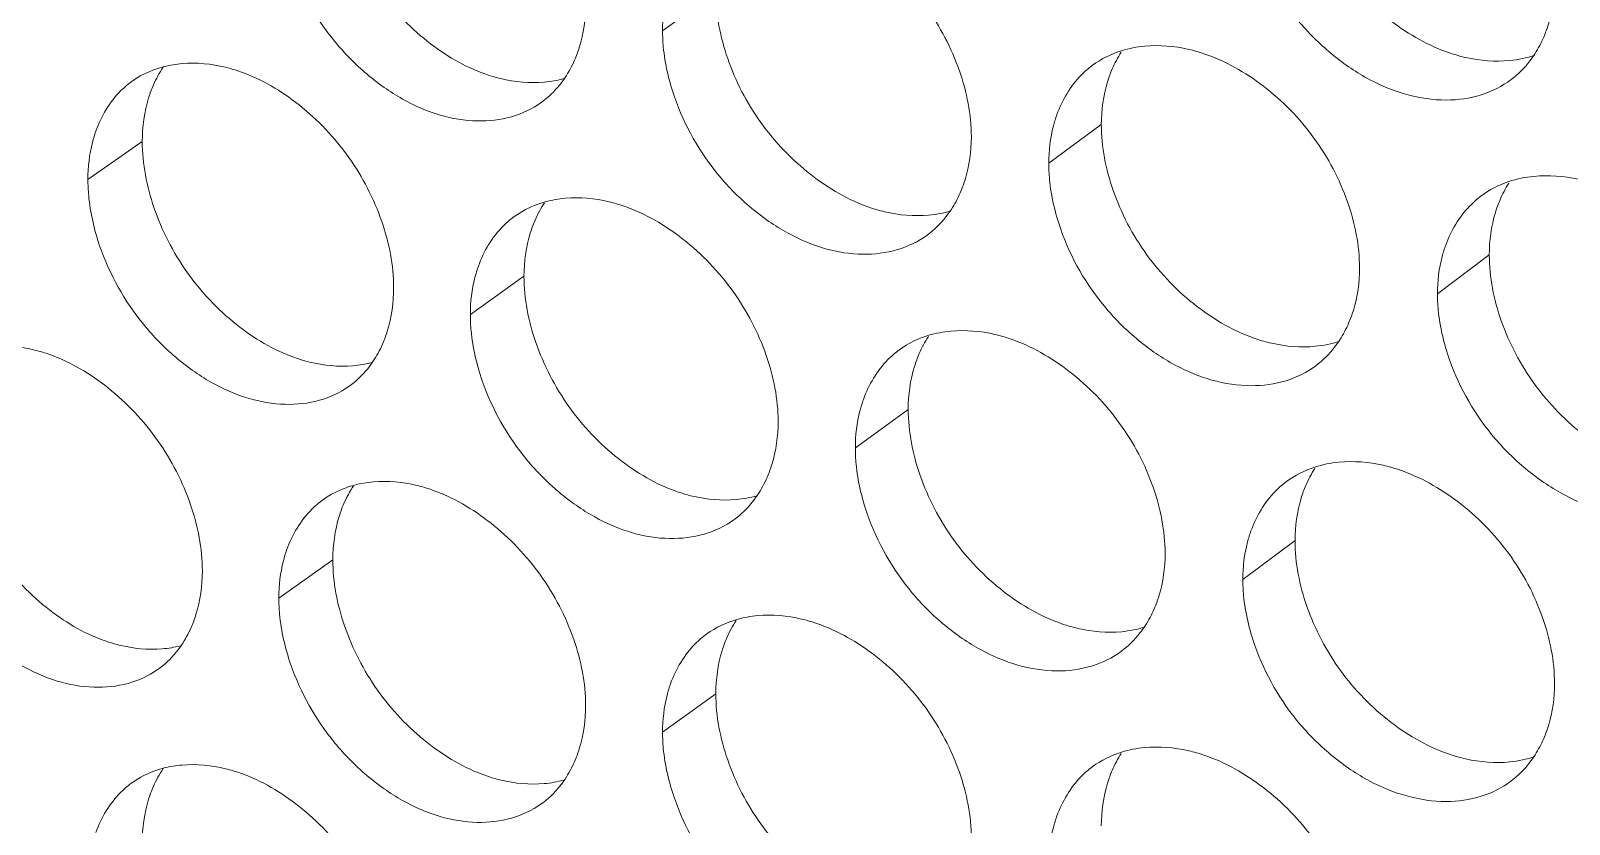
# Model space of a CAD drawing. Header units: millimetres. Extents: x 1177 to 4147, y 93 to 2194.
# Drawn here: x 2652.35 to 2669.62, y 713.51 to 722.42 of the extents above; entities that cross this region are included whole.
import ezdxf

# ---------------------------------------------------------------- set-up
doc = ezdxf.new("R2010")
doc.units = ezdxf.units.MM
doc.header["$LTSCALE"] = 0.1
doc.layers.get('0').update_dxf_attribs({"lineweight": 13})
doc.layers.add('标注', color=251, linetype='Continuous', lineweight=9)

# ---------------------------------------------------------------- blocks, each defined once
blk = doc.blocks.new('02')
for points, knots in [([(4627.348, 522.744), (4597.363, 531.299), (4553.55, 545.69), (4497.641, 568.487), (4458.71, 586.649), (4422.281, 606.068), (4388.51, 626.659), (4357.551, 648.334), (4338.416, 663.815), (4329.392, 671.722)], [0, 0, 0, 0, 0.278685, 0.411475, 0.539478, 0.662459, 0.780251, 0.892768, 1, 1, 1, 1]), ([(4626.906, 521.428), (4597.052, 529.945), (4553.424, 544.261), (4497.732, 566.923), (4458.929, 584.973), (4422.597, 604.269), (4388.892, 624.729), (4357.964, 646.263), (4338.829, 661.641), (4329.798, 669.496)], [0, 0, 0, 0, 0.278468, 0.411196, 0.539177, 0.662176, 0.780023, 0.892638, 1, 1, 1, 1]), ([(4628.518, 518.372), (4598.337, 526.935), (4554.235, 541.353), (4497.955, 564.22), (4458.766, 582.448), (4422.099, 601.945), (4388.114, 622.628), (4356.965, 644.402), (4337.717, 659.96), (4328.641, 667.907)], [0, 0, 0, 0, 0.278732, 0.411552, 0.539576, 0.662563, 0.780343, 0.892822, 1, 1, 1, 1]), ([(4328.202, 667.332), (4337.3, 659.316), (4356.601, 643.626), (4387.852, 621.677), (4421.956, 600.844), (4458.755, 581.215), (4498.091, 562.874), (4554.59, 539.876), (4598.873, 525.389), (4629.18, 516.79)], [0, 0, 0, 0, 0.107262, 0.219794, 0.337581, 0.460553, 0.588547, 0.721328, 1, 1, 1, 1])]:
    blk.add_open_spline(points, degree=3, knots=knots)
at = {"layer": '标注'}
for p, q in [((4569.187, 623.912), (4568.333, 623.295)), ((4575.368, 621.792), (4574.525, 621.171)), ((4559.99, 621.521), (4559.119, 620.91)), ((4559.99, 621.521), (4559.119, 620.91)), ((4581.589, 619.701), (4580.758, 619.077)), ((4566.111, 619.358), (4565.251, 618.743)), ((4566.111, 619.358), (4565.251, 618.743)), ((4572.272, 617.223), (4571.424, 616.605)), ((4572.272, 617.223), (4571.424, 616.605)), ((4578.474, 615.118), (4577.637, 614.496)), ((4578.474, 615.118), (4577.637, 614.496)), ((4563.046, 614.811), (4562.18, 614.198)), ((4569.187, 612.662), (4568.333, 612.045))]:
    blk.add_line(p, q, dxfattribs=at)
for points, knots in [([(4578.474, 626.368), (4578.474, 626.009), (4578.624, 625.265), (4579.159, 624.252), (4579.958, 623.429), (4580.622, 623.05), (4580.965, 622.936)], [0, 0, 0, 0, 0.240273, 0.498452, 0.757602, 1, 1, 1, 1]), ([(4563.046, 626.061), (4563.046, 625.701), (4563.194, 624.956), (4563.719, 623.938), (4564.504, 623.106), (4565.158, 622.718), (4565.497, 622.599)], [0, 0, 0, 0, 0.241011, 0.499941, 0.759002, 1, 1, 1, 1]), ([(4573.284, 621.594), (4573.284, 621.953), (4573.133, 622.698), (4572.601, 623.712), (4571.806, 624.539), (4571.146, 624.923), (4570.805, 625.04)], [0, 0, 0, 0, 0.24041, 0.498878, 0.758134, 1, 1, 1, 1]), ([(4577.829, 624.687), (4577.99, 624.227), (4578.368, 623.574), (4579.064, 622.895), (4579.812, 622.384), (4580.663, 622.126), (4581.458, 622.237), (4581.797, 622.405), (4581.94, 622.513)], [0, 0, 0, 0, 0.276999, 0.416207, 0.550378, 0.790192, 0.897861, 1, 1, 1, 1]), ([(4562.369, 624.388), (4562.526, 623.93), (4562.893, 623.279), (4563.57, 622.593), (4564.139, 622.189), (4564.74, 621.924), (4565.343, 621.823), (4565.908, 621.886), (4566.244, 622.042), (4566.386, 622.145)], [0, 0, 0, 0, 0.278313, 0.417788, 0.551922, 0.677197, 0.792453, 0.899064, 1, 1, 1, 1]), ([(4568.462, 624.074), (4568.441, 624.014), (4568.363, 623.762), (4568.333, 623.496), (4568.333, 623.295)], [0, 0, 0, 0, 0.240311, 1, 1, 1, 1]), ([(4569.187, 623.912), (4569.187, 623.553), (4569.336, 622.807), (4569.865, 621.792), (4570.656, 620.964), (4571.314, 620.579), (4571.654, 620.462)], [0, 0, 0, 0, 0.240713, 0.499341, 0.758439, 1, 1, 1, 1]), ([(4582.462, 623.195), (4582.491, 623.262), (4582.594, 623.545), (4582.635, 623.85), (4582.635, 624.079)], [0, 0, 0, 0, 0.23972, 1, 1, 1, 1]), ([(4566.92, 622.822), (4566.949, 622.889), (4567.057, 623.178), (4567.099, 623.489), (4567.099, 623.724)], [0, 0, 0, 0, 0.238828, 1, 1, 1, 1]), ([(4568.333, 623.295), (4568.333, 623.209), (4568.35, 622.849), (4568.433, 622.494), (4568.523, 622.236)], [0, 0, 0, 0, 0.240008, 1, 1, 1, 1]), ([(4577.014, 622.928), (4576.934, 622.955), (4576.625, 623.043), (4576.297, 623.071), (4576.062, 623.049)], [0, 0, 0, 0, 0.262879, 1, 1, 1, 1]), ([(4579.508, 619.493), (4579.508, 619.852), (4579.357, 620.597), (4578.821, 621.609), (4578.02, 622.433), (4577.357, 622.813), (4577.014, 622.928)], [0, 0, 0, 0, 0.240116, 0.498284, 0.757575, 1, 1, 1, 1]), ([(4580.965, 622.936), (4581.045, 622.909), (4581.355, 622.822), (4581.682, 622.796), (4581.918, 622.819)], [0, 0, 0, 0, 0.262546, 1, 1, 1, 1]), ([(4581.94, 622.513), (4582.053, 622.598), (4582.189, 622.735), (4582.297, 622.89), (4582.323, 622.931)], [0, 0, 0, 0, 0.745908, 1, 1, 1, 1]), ([(4560.343, 622.722), (4560.297, 622.71), (4560.119, 622.657), (4559.95, 622.573), (4559.837, 622.494)], [0, 0, 0, 0, 0.254587, 1, 1, 1, 1]), ([(4560.343, 622.722), (4560.297, 622.71), (4560.119, 622.657), (4559.95, 622.573), (4559.837, 622.494)], [0, 0, 0, 0, 0.254587, 1, 1, 1, 1]), ([(4561.567, 622.638), (4561.488, 622.666), (4561.185, 622.757), (4560.862, 622.789), (4560.63, 622.769)], [0, 0, 0, 0, 0.263544, 1, 1, 1, 1]), ([(4561.567, 622.638), (4561.488, 622.666), (4561.185, 622.757), (4560.862, 622.789), (4560.63, 622.769)], [0, 0, 0, 0, 0.263544, 1, 1, 1, 1]), ([(4564.021, 619.174), (4564.021, 619.533), (4563.872, 620.279), (4563.346, 621.296), (4562.56, 622.129), (4561.905, 622.518), (4561.567, 622.638)], [0, 0, 0, 0, 0.240859, 0.499781, 0.758983, 1, 1, 1, 1]), ([(4564.021, 619.174), (4564.021, 619.533), (4563.872, 620.279), (4563.346, 621.296), (4562.56, 622.129), (4561.905, 622.518), (4561.567, 622.638)], [0, 0, 0, 0, 0.240859, 0.499781, 0.758983, 1, 1, 1, 1]), ([(4575.228, 622.743), (4575.163, 622.696), (4574.915, 622.479), (4574.741, 622.185), (4574.657, 621.952)], [0, 0, 0, 0, 0.244191, 1, 1, 1, 1]), ([(4575.542, 622.683), (4575.514, 622.616), (4575.409, 622.33), (4575.368, 622.023), (4575.368, 621.792)], [0, 0, 0, 0, 0.239294, 1, 1, 1, 1]), ([(4559.837, 622.494), (4559.77, 622.446), (4559.511, 622.229), (4559.332, 621.926), (4559.246, 621.686)], [0, 0, 0, 0, 0.243319, 1, 1, 1, 1]), ([(4559.837, 622.494), (4559.77, 622.446), (4559.511, 622.229), (4559.332, 621.926), (4559.246, 621.686)], [0, 0, 0, 0, 0.243319, 1, 1, 1, 1]), ([(4560.17, 622.428), (4560.14, 622.361), (4560.032, 622.07), (4559.99, 621.757), (4559.99, 621.521)], [0, 0, 0, 0, 0.238392, 1, 1, 1, 1]), ([(4560.17, 622.428), (4560.14, 622.361), (4560.032, 622.07), (4559.99, 621.757), (4559.99, 621.521)], [0, 0, 0, 0, 0.238392, 1, 1, 1, 1]), ([(4565.497, 622.599), (4565.576, 622.572), (4565.88, 622.481), (4566.203, 622.451), (4566.435, 622.471)], [0, 0, 0, 0, 0.263197, 1, 1, 1, 1]), ([(4566.386, 622.145), (4566.498, 622.225), (4566.634, 622.355), (4566.742, 622.505), (4566.769, 622.544)], [0, 0, 0, 0, 0.745717, 1, 1, 1, 1]), ([(4568.523, 622.236), (4568.682, 621.777), (4569.053, 621.125), (4569.737, 620.442), (4570.312, 620.041), (4570.92, 619.78), (4571.528, 619.685), (4572.098, 619.754), (4572.435, 619.915), (4572.578, 620.02)], [0, 0, 0, 0, 0.277575, 0.416837, 0.550884, 0.676215, 0.791695, 0.898653, 1, 1, 1, 1]), ([(4574.657, 621.952), (4574.635, 621.892), (4574.557, 621.639), (4574.525, 621.372), (4574.525, 621.171)], [0, 0, 0, 0, 0.240519, 1, 1, 1, 1]), ([(4559.246, 621.686), (4559.225, 621.626), (4559.149, 621.375), (4559.119, 621.11), (4559.119, 620.91)], [0, 0, 0, 0, 0.240003, 1, 1, 1, 1]), ([(4559.246, 621.686), (4559.225, 621.626), (4559.149, 621.375), (4559.119, 621.11), (4559.119, 620.91)], [0, 0, 0, 0, 0.240003, 1, 1, 1, 1]), ([(4575.368, 621.792), (4575.368, 621.433), (4575.518, 620.688), (4576.051, 619.675), (4576.847, 618.85), (4577.509, 618.469), (4577.852, 618.354)], [0, 0, 0, 0, 0.240418, 0.498747, 0.75788, 1, 1, 1, 1]), ([(4559.99, 621.521), (4559.99, 621.161), (4560.138, 620.415), (4560.661, 619.397), (4561.443, 618.563), (4562.096, 618.174), (4562.434, 618.054)], [0, 0, 0, 0, 0.241162, 0.500244, 0.759286, 1, 1, 1, 1]), ([(4559.99, 621.521), (4559.99, 621.161), (4560.138, 620.415), (4560.661, 619.397), (4561.443, 618.563), (4562.096, 618.174), (4562.434, 618.054)], [0, 0, 0, 0, 0.241162, 0.500244, 0.759286, 1, 1, 1, 1]), ([(4573.107, 620.699), (4573.136, 620.766), (4573.242, 621.053), (4573.284, 621.362), (4573.284, 621.594)], [0, 0, 0, 0, 0.239188, 1, 1, 1, 1]), ([(4574.525, 621.171), (4574.525, 621.085), (4574.543, 620.726), (4574.627, 620.371), (4574.717, 620.113)], [0, 0, 0, 0, 0.240096, 1, 1, 1, 1]), ([(4559.119, 620.91), (4559.119, 620.824), (4559.136, 620.464), (4559.219, 620.108), (4559.307, 619.849)], [0, 0, 0, 0, 0.239878, 1, 1, 1, 1]), ([(4559.119, 620.91), (4559.119, 620.824), (4559.136, 620.464), (4559.219, 620.108), (4559.307, 619.849)], [0, 0, 0, 0, 0.239878, 1, 1, 1, 1]), ([(4583.262, 620.845), (4583.181, 620.872), (4582.87, 620.959), (4582.541, 620.985), (4582.304, 620.961)], [0, 0, 0, 0, 0.262621, 1, 1, 1, 1]), ([(4566.453, 620.552), (4566.409, 620.54), (4566.236, 620.485), (4566.073, 620.401), (4565.963, 620.322)], [0, 0, 0, 0, 0.254263, 1, 1, 1, 1]), ([(4566.453, 620.552), (4566.409, 620.54), (4566.236, 620.485), (4566.073, 620.401), (4565.963, 620.322)], [0, 0, 0, 0, 0.254263, 1, 1, 1, 1]), ([(4567.715, 620.482), (4567.636, 620.51), (4567.331, 620.6), (4567.006, 620.63), (4566.773, 620.609)], [0, 0, 0, 0, 0.263274, 1, 1, 1, 1]), ([(4567.715, 620.482), (4567.636, 620.51), (4567.331, 620.6), (4567.006, 620.63), (4566.773, 620.609)], [0, 0, 0, 0, 0.263274, 1, 1, 1, 1]), ([(4570.186, 617.03), (4570.186, 617.389), (4570.036, 618.135), (4569.506, 619.15), (4568.714, 619.978), (4568.056, 620.364), (4567.715, 620.482)], [0, 0, 0, 0, 0.240558, 0.499178, 0.758416, 1, 1, 1, 1]), ([(4570.186, 617.03), (4570.186, 617.389), (4570.036, 618.135), (4569.506, 619.15), (4568.714, 619.978), (4568.056, 620.364), (4567.715, 620.482)], [0, 0, 0, 0, 0.240558, 0.499178, 0.758416, 1, 1, 1, 1]), ([(4571.654, 620.462), (4571.734, 620.435), (4572.04, 620.346), (4572.365, 620.317), (4572.599, 620.339)], [0, 0, 0, 0, 0.262933, 1, 1, 1, 1]), ([(4572.578, 620.02), (4572.69, 620.102), (4572.826, 620.235), (4572.934, 620.387), (4572.96, 620.426)], [0, 0, 0, 0, 0.745795, 1, 1, 1, 1]), ([(4581.453, 620.643), (4581.39, 620.595), (4581.146, 620.38), (4580.974, 620.089), (4580.89, 619.859)], [0, 0, 0, 0, 0.244516, 1, 1, 1, 1]), ([(4581.761, 620.584), (4581.733, 620.518), (4581.63, 620.235), (4581.589, 619.93), (4581.589, 619.701)], [0, 0, 0, 0, 0.239648, 1, 1, 1, 1]), ([(4565.963, 620.322), (4565.897, 620.275), (4565.643, 620.058), (4565.465, 619.758), (4565.38, 619.52)], [0, 0, 0, 0, 0.243679, 1, 1, 1, 1]), ([(4565.963, 620.322), (4565.897, 620.275), (4565.643, 620.058), (4565.465, 619.758), (4565.38, 619.52)], [0, 0, 0, 0, 0.243679, 1, 1, 1, 1]), ([(4566.289, 620.259), (4566.26, 620.191), (4566.153, 619.903), (4566.111, 619.592), (4566.111, 619.358)], [0, 0, 0, 0, 0.238756, 1, 1, 1, 1]), ([(4566.289, 620.259), (4566.26, 620.191), (4566.153, 619.903), (4566.111, 619.592), (4566.111, 619.358)], [0, 0, 0, 0, 0.238756, 1, 1, 1, 1]), ([(4574.717, 620.113), (4574.878, 619.653), (4575.253, 619.001), (4575.946, 618.32), (4576.689, 617.807), (4577.536, 617.546), (4578.328, 617.652), (4578.666, 617.817), (4578.809, 617.924)], [0, 0, 0, 0, 0.277359, 0.41667, 0.550882, 0.790562, 0.898061, 1, 1, 1, 1]), ([(4559.307, 619.849), (4559.464, 619.392), (4559.828, 618.741), (4560.501, 618.054), (4561.067, 617.649), (4561.665, 617.382), (4562.265, 617.278), (4562.829, 617.338), (4563.163, 617.492), (4563.306, 617.593)], [0, 0, 0, 0, 0.278686, 0.418268, 0.552446, 0.677694, 0.792838, 0.899272, 1, 1, 1, 1]), ([(4559.307, 619.849), (4559.464, 619.392), (4559.828, 618.741), (4560.501, 618.054), (4561.067, 617.649), (4561.665, 617.382), (4562.265, 617.278), (4562.829, 617.338), (4563.163, 617.492), (4563.306, 617.593)], [0, 0, 0, 0, 0.278686, 0.418268, 0.552446, 0.677694, 0.792838, 0.899272, 1, 1, 1, 1]), ([(4580.89, 619.859), (4580.868, 619.799), (4580.789, 619.546), (4580.758, 619.278), (4580.758, 619.077)], [0, 0, 0, 0, 0.240728, 1, 1, 1, 1]), ([(4581.589, 619.701), (4581.589, 619.343), (4581.74, 618.598), (4582.276, 617.587), (4583.078, 616.765), (4583.744, 616.389), (4584.088, 616.275)], [0, 0, 0, 0, 0.240129, 0.498159, 0.757326, 1, 1, 1, 1]), ([(4565.38, 619.52), (4565.359, 619.461), (4565.282, 619.209), (4565.251, 618.943), (4565.251, 618.743)], [0, 0, 0, 0, 0.240208, 1, 1, 1, 1]), ([(4565.38, 619.52), (4565.359, 619.461), (4565.282, 619.209), (4565.251, 618.943), (4565.251, 618.743)], [0, 0, 0, 0, 0.240208, 1, 1, 1, 1]), ([(4579.334, 618.606), (4579.363, 618.672), (4579.467, 618.957), (4579.508, 619.263), (4579.508, 619.493)], [0, 0, 0, 0, 0.239544, 1, 1, 1, 1]), ([(4563.842, 618.269), (4563.871, 618.337), (4563.979, 618.626), (4564.021, 618.939), (4564.021, 619.174)], [0, 0, 0, 0, 0.238646, 1, 1, 1, 1]), ([(4563.842, 618.269), (4563.871, 618.337), (4563.979, 618.626), (4564.021, 618.939), (4564.021, 619.174)], [0, 0, 0, 0, 0.238646, 1, 1, 1, 1]), ([(4566.111, 619.358), (4566.111, 618.999), (4566.26, 618.253), (4566.787, 617.237), (4567.575, 616.406), (4568.231, 616.02), (4568.571, 615.902)], [0, 0, 0, 0, 0.240862, 0.49964, 0.75872, 1, 1, 1, 1]), ([(4566.111, 619.358), (4566.111, 618.999), (4566.26, 618.253), (4566.787, 617.237), (4567.575, 616.406), (4568.231, 616.02), (4568.571, 615.902)], [0, 0, 0, 0, 0.240862, 0.49964, 0.75872, 1, 1, 1, 1]), ([(4580.758, 619.077), (4580.758, 618.991), (4580.776, 618.631), (4580.86, 618.277), (4580.951, 618.019)], [0, 0, 0, 0, 0.240186, 1, 1, 1, 1]), ([(4565.251, 618.743), (4565.251, 618.657), (4565.269, 618.297), (4565.352, 617.942), (4565.441, 617.683)], [0, 0, 0, 0, 0.239965, 1, 1, 1, 1]), ([(4565.251, 618.743), (4565.251, 618.657), (4565.269, 618.297), (4565.352, 617.942), (4565.441, 617.683)], [0, 0, 0, 0, 0.239965, 1, 1, 1, 1]), ([(4573.904, 618.356), (4573.825, 618.383), (4573.517, 618.471), (4573.19, 618.5), (4572.955, 618.478)], [0, 0, 0, 0, 0.263009, 1, 1, 1, 1]), ([(4573.904, 618.356), (4573.825, 618.383), (4573.517, 618.471), (4573.19, 618.5), (4572.955, 618.478)], [0, 0, 0, 0, 0.263009, 1, 1, 1, 1]), ([(4558.508, 618.102), (4558.429, 618.13), (4558.127, 618.222), (4557.806, 618.254), (4557.574, 618.235)], [0, 0, 0, 0, 0.263682, 1, 1, 1, 1]), ([(4576.391, 614.915), (4576.391, 615.274), (4576.24, 616.019), (4575.706, 617.032), (4574.908, 617.857), (4574.247, 618.239), (4573.904, 618.356)], [0, 0, 0, 0, 0.240262, 0.49858, 0.757854, 1, 1, 1, 1]), ([(4576.391, 614.915), (4576.391, 615.274), (4576.24, 616.019), (4575.706, 617.032), (4574.908, 617.857), (4574.247, 618.239), (4573.904, 618.356)], [0, 0, 0, 0, 0.240262, 0.49858, 0.757854, 1, 1, 1, 1]), ([(4577.852, 618.354), (4577.931, 618.327), (4578.24, 618.239), (4578.567, 618.212), (4578.802, 618.235)], [0, 0, 0, 0, 0.262674, 1, 1, 1, 1]), ([(4578.809, 617.924), (4578.922, 618.009), (4579.058, 618.144), (4579.166, 618.298), (4579.192, 618.339)], [0, 0, 0, 0, 0.74587, 1, 1, 1, 1]), ([(4560.954, 614.632), (4560.954, 614.991), (4560.805, 615.738), (4560.281, 616.755), (4559.498, 617.59), (4558.846, 617.981), (4558.508, 618.102)], [0, 0, 0, 0, 0.241011, 0.500085, 0.759268, 1, 1, 1, 1]), ([(4562.434, 618.054), (4562.512, 618.026), (4562.815, 617.935), (4563.137, 617.904), (4563.369, 617.924)], [0, 0, 0, 0, 0.263331, 1, 1, 1, 1]), ([(4562.434, 618.054), (4562.512, 618.026), (4562.815, 617.935), (4563.137, 617.904), (4563.369, 617.924)], [0, 0, 0, 0, 0.263331, 1, 1, 1, 1]), ([(4563.306, 617.593), (4563.418, 617.672), (4563.553, 617.802), (4563.662, 617.95), (4563.688, 617.989)], [0, 0, 0, 0, 0.745677, 1, 1, 1, 1]), ([(4563.306, 617.593), (4563.418, 617.672), (4563.553, 617.802), (4563.662, 617.95), (4563.688, 617.989)], [0, 0, 0, 0, 0.745677, 1, 1, 1, 1]), ([(4572.13, 618.179), (4572.065, 618.131), (4571.814, 617.915), (4571.639, 617.619), (4571.554, 617.384)], [0, 0, 0, 0, 0.244024, 1, 1, 1, 1]), ([(4572.13, 618.179), (4572.065, 618.131), (4571.814, 617.915), (4571.639, 617.619), (4571.554, 617.384)], [0, 0, 0, 0, 0.244024, 1, 1, 1, 1]), ([(4572.448, 618.117), (4572.419, 618.05), (4572.314, 617.764), (4572.272, 617.455), (4572.272, 617.223)], [0, 0, 0, 0, 0.239116, 1, 1, 1, 1]), ([(4572.448, 618.117), (4572.419, 618.05), (4572.314, 617.764), (4572.272, 617.455), (4572.272, 617.223)], [0, 0, 0, 0, 0.239116, 1, 1, 1, 1]), ([(4580.951, 618.019), (4581.113, 617.559), (4581.493, 616.905), (4582.193, 616.227), (4582.945, 615.718), (4583.801, 615.464), (4584.598, 615.579), (4584.937, 615.749), (4585.081, 615.859)], [0, 0, 0, 0, 0.27664, 0.415747, 0.549878, 0.789826, 0.897663, 1, 1, 1, 1]), ([(4565.441, 617.683), (4565.599, 617.225), (4565.968, 616.573), (4566.648, 615.889), (4567.221, 615.486), (4567.825, 615.223), (4568.43, 615.126), (4568.998, 615.192), (4569.334, 615.35), (4569.477, 615.453)], [0, 0, 0, 0, 0.277943, 0.417311, 0.551401, 0.676704, 0.792073, 0.898857, 1, 1, 1, 1]), ([(4565.441, 617.683), (4565.599, 617.225), (4565.968, 616.573), (4566.648, 615.889), (4567.221, 615.486), (4567.825, 615.223), (4568.43, 615.126), (4568.998, 615.192), (4569.334, 615.35), (4569.477, 615.453)], [0, 0, 0, 0, 0.277943, 0.417311, 0.551401, 0.676704, 0.792073, 0.898857, 1, 1, 1, 1]), ([(4571.554, 617.384), (4571.533, 617.324), (4571.455, 617.072), (4571.424, 616.805), (4571.424, 616.605)], [0, 0, 0, 0, 0.240415, 1, 1, 1, 1]), ([(4571.554, 617.384), (4571.533, 617.324), (4571.455, 617.072), (4571.424, 616.805), (4571.424, 616.605)], [0, 0, 0, 0, 0.240415, 1, 1, 1, 1]), ([(4572.272, 617.223), (4572.272, 616.864), (4572.422, 616.119), (4572.953, 615.105), (4573.746, 614.278), (4574.407, 613.896), (4574.748, 613.78)], [0, 0, 0, 0, 0.240565, 0.499043, 0.758159, 1, 1, 1, 1]), ([(4572.272, 617.223), (4572.272, 616.864), (4572.422, 616.119), (4572.953, 615.105), (4573.746, 614.278), (4574.407, 613.896), (4574.748, 613.78)], [0, 0, 0, 0, 0.240565, 0.499043, 0.758159, 1, 1, 1, 1]), ([(4556.945, 616.988), (4556.945, 616.629), (4557.093, 615.882), (4557.613, 614.863), (4558.393, 614.028), (4559.043, 613.636), (4559.38, 613.515)], [0, 0, 0, 0, 0.241314, 0.500547, 0.759571, 1, 1, 1, 1]), ([(4570.009, 616.132), (4570.038, 616.199), (4570.144, 616.487), (4570.186, 616.797), (4570.186, 617.03)], [0, 0, 0, 0, 0.239008, 1, 1, 1, 1]), ([(4570.009, 616.132), (4570.038, 616.199), (4570.144, 616.487), (4570.186, 616.797), (4570.186, 617.03)], [0, 0, 0, 0, 0.239008, 1, 1, 1, 1]), ([(4571.424, 616.605), (4571.424, 616.518), (4571.442, 616.159), (4571.525, 615.804), (4571.615, 615.546)], [0, 0, 0, 0, 0.240052, 1, 1, 1, 1]), ([(4571.424, 616.605), (4571.424, 616.518), (4571.442, 616.159), (4571.525, 615.804), (4571.615, 615.546)], [0, 0, 0, 0, 0.240052, 1, 1, 1, 1]), ([(4580.133, 616.258), (4580.053, 616.285), (4579.743, 616.372), (4579.414, 616.399), (4579.178, 616.376)], [0, 0, 0, 0, 0.262749, 1, 1, 1, 1]), ([(4580.133, 616.258), (4580.053, 616.285), (4579.743, 616.372), (4579.414, 616.399), (4579.178, 616.376)], [0, 0, 0, 0, 0.262749, 1, 1, 1, 1]), ([(4582.635, 612.829), (4582.635, 613.188), (4582.483, 613.933), (4581.945, 614.944), (4581.142, 615.765), (4580.477, 616.143), (4580.133, 616.258)], [0, 0, 0, 0, 0.239971, 0.497989, 0.757297, 1, 1, 1, 1]), ([(4582.635, 612.829), (4582.635, 613.188), (4582.483, 613.933), (4581.945, 614.944), (4581.142, 615.765), (4580.477, 616.143), (4580.133, 616.258)], [0, 0, 0, 0, 0.239971, 0.497989, 0.757297, 1, 1, 1, 1]), ([(4563.393, 616.009), (4563.348, 615.997), (4563.173, 615.943), (4563.007, 615.858), (4562.895, 615.779)], [0, 0, 0, 0, 0.254423, 1, 1, 1, 1]), ([(4564.636, 615.932), (4564.557, 615.959), (4564.253, 616.05), (4563.929, 616.081), (4563.696, 616.061)], [0, 0, 0, 0, 0.263409, 1, 1, 1, 1]), ([(4578.336, 616.065), (4578.272, 616.017), (4578.026, 615.801), (4577.853, 615.508), (4577.768, 615.277)], [0, 0, 0, 0, 0.244355, 1, 1, 1, 1]), ([(4578.336, 616.065), (4578.272, 616.017), (4578.026, 615.801), (4577.853, 615.508), (4577.768, 615.277)], [0, 0, 0, 0, 0.244355, 1, 1, 1, 1]), ([(4578.647, 616.005), (4578.618, 615.938), (4578.515, 615.654), (4578.474, 615.348), (4578.474, 615.118)], [0, 0, 0, 0, 0.239472, 1, 1, 1, 1]), ([(4578.647, 616.005), (4578.618, 615.938), (4578.515, 615.654), (4578.474, 615.348), (4578.474, 615.118)], [0, 0, 0, 0, 0.239472, 1, 1, 1, 1]), ([(4562.895, 615.779), (4562.829, 615.732), (4562.572, 615.515), (4562.393, 615.213), (4562.308, 614.974)], [0, 0, 0, 0, 0.243501, 1, 1, 1, 1]), ([(4567.099, 612.474), (4567.099, 612.832), (4566.949, 613.578), (4566.421, 614.594), (4565.632, 615.425), (4564.976, 615.812), (4564.636, 615.932)], [0, 0, 0, 0, 0.240708, 0.499479, 0.758699, 1, 1, 1, 1]), ([(4568.571, 615.902), (4568.65, 615.875), (4568.955, 615.785), (4569.279, 615.755), (4569.512, 615.776)], [0, 0, 0, 0, 0.263064, 1, 1, 1, 1]), ([(4568.571, 615.902), (4568.65, 615.875), (4568.955, 615.785), (4569.279, 615.755), (4569.512, 615.776)], [0, 0, 0, 0, 0.263064, 1, 1, 1, 1]), ([(4569.477, 615.453), (4569.589, 615.535), (4569.725, 615.666), (4569.833, 615.817), (4569.859, 615.856)], [0, 0, 0, 0, 0.745756, 1, 1, 1, 1]), ([(4569.477, 615.453), (4569.589, 615.535), (4569.725, 615.666), (4569.833, 615.817), (4569.859, 615.856)], [0, 0, 0, 0, 0.745756, 1, 1, 1, 1]), ([(4563.224, 615.715), (4563.195, 615.647), (4563.088, 615.358), (4563.046, 615.045), (4563.046, 614.811)], [0, 0, 0, 0, 0.238574, 1, 1, 1, 1]), ([(4571.615, 615.546), (4571.775, 615.086), (4572.148, 614.434), (4572.837, 613.752), (4573.576, 613.238), (4574.419, 612.973), (4575.208, 613.074), (4575.545, 613.238), (4575.689, 613.343)], [0, 0, 0, 0, 0.277722, 0.417137, 0.551389, 0.790935, 0.898263, 1, 1, 1, 1]), ([(4571.615, 615.546), (4571.775, 615.086), (4572.148, 614.434), (4572.837, 613.752), (4573.576, 613.238), (4574.419, 612.973), (4575.208, 613.074), (4575.545, 613.238), (4575.689, 613.343)], [0, 0, 0, 0, 0.277722, 0.417137, 0.551389, 0.790935, 0.898263, 1, 1, 1, 1]), ([(4556.256, 615.318), (4556.412, 614.861), (4556.774, 614.211), (4557.443, 613.523), (4558.006, 613.116), (4558.601, 612.847), (4559.198, 612.741), (4559.76, 612.797), (4560.093, 612.949), (4560.235, 613.049)], [0, 0, 0, 0, 0.27906, 0.418751, 0.552974, 0.678194, 0.793225, 0.899482, 1, 1, 1, 1]), ([(4577.768, 615.277), (4577.747, 615.217), (4577.668, 614.964), (4577.637, 614.697), (4577.637, 614.496)], [0, 0, 0, 0, 0.240623, 1, 1, 1, 1]), ([(4577.768, 615.277), (4577.747, 615.217), (4577.668, 614.964), (4577.637, 614.697), (4577.637, 614.496)], [0, 0, 0, 0, 0.240623, 1, 1, 1, 1]), ([(4578.474, 615.118), (4578.474, 614.759), (4578.624, 614.015), (4579.159, 613.002), (4579.958, 612.179), (4580.622, 611.8), (4580.965, 611.686)], [0, 0, 0, 0, 0.240273, 0.498452, 0.757602, 1, 1, 1, 1]), ([(4578.474, 615.118), (4578.474, 614.759), (4578.624, 614.015), (4579.159, 613.002), (4579.958, 612.179), (4580.622, 611.8), (4580.965, 611.686)], [0, 0, 0, 0, 0.240273, 0.498452, 0.757602, 1, 1, 1, 1]), ([(4562.308, 614.974), (4562.287, 614.915), (4562.21, 614.663), (4562.18, 614.398), (4562.18, 614.198)], [0, 0, 0, 0, 0.240105, 1, 1, 1, 1]), ([(4563.046, 614.811), (4563.046, 614.451), (4563.194, 613.706), (4563.719, 612.688), (4564.504, 611.856), (4565.158, 611.468), (4565.497, 611.349)], [0, 0, 0, 0, 0.241011, 0.499941, 0.759002, 1, 1, 1, 1]), ([(4576.216, 614.024), (4576.245, 614.091), (4576.35, 614.376), (4576.391, 614.684), (4576.391, 614.915)], [0, 0, 0, 0, 0.239367, 1, 1, 1, 1]), ([(4576.216, 614.024), (4576.245, 614.091), (4576.35, 614.376), (4576.391, 614.684), (4576.391, 614.915)], [0, 0, 0, 0, 0.239367, 1, 1, 1, 1]), ([(4560.773, 613.724), (4560.803, 613.791), (4560.912, 614.082), (4560.954, 614.396), (4560.954, 614.632)], [0, 0, 0, 0, 0.238464, 1, 1, 1, 1]), ([(4577.637, 614.496), (4577.637, 614.409), (4577.655, 614.05), (4577.739, 613.695), (4577.829, 613.437)], [0, 0, 0, 0, 0.240141, 1, 1, 1, 1]), ([(4577.637, 614.496), (4577.637, 614.409), (4577.655, 614.05), (4577.739, 613.695), (4577.829, 613.437)], [0, 0, 0, 0, 0.240141, 1, 1, 1, 1]), ([(4562.18, 614.198), (4562.18, 614.112), (4562.198, 613.752), (4562.28, 613.396), (4562.369, 613.138)], [0, 0, 0, 0, 0.239921, 1, 1, 1, 1]), ([(4570.805, 613.79), (4570.725, 613.818), (4570.419, 613.907), (4570.093, 613.936), (4569.859, 613.915)], [0, 0, 0, 0, 0.263141, 1, 1, 1, 1]), ([(4573.284, 610.344), (4573.284, 610.703), (4573.133, 611.448), (4572.601, 612.462), (4571.806, 613.289), (4571.146, 613.673), (4570.805, 613.79)], [0, 0, 0, 0, 0.24041, 0.498878, 0.758134, 1, 1, 1, 1]), ([(4574.748, 613.78), (4574.828, 613.753), (4575.135, 613.664), (4575.461, 613.636), (4575.695, 613.658)], [0, 0, 0, 0, 0.262803, 1, 1, 1, 1]), ([(4574.748, 613.78), (4574.828, 613.753), (4575.135, 613.664), (4575.461, 613.636), (4575.695, 613.658)], [0, 0, 0, 0, 0.262803, 1, 1, 1, 1]), ([(4575.689, 613.343), (4575.801, 613.427), (4575.937, 613.561), (4576.045, 613.714), (4576.071, 613.754)], [0, 0, 0, 0, 0.745833, 1, 1, 1, 1]), ([(4575.689, 613.343), (4575.801, 613.427), (4575.937, 613.561), (4576.045, 613.714), (4576.071, 613.754)], [0, 0, 0, 0, 0.745833, 1, 1, 1, 1]), ([(4559.38, 613.515), (4559.459, 613.488), (4559.76, 613.396), (4560.081, 613.364), (4560.312, 613.383)], [0, 0, 0, 0, 0.263467, 1, 1, 1, 1]), ([(4569.042, 613.622), (4568.976, 613.574), (4568.724, 613.358), (4568.547, 613.06), (4568.462, 612.824)], [0, 0, 0, 0, 0.243853, 1, 1, 1, 1]), ([(4569.363, 613.559), (4569.334, 613.492), (4569.228, 613.205), (4569.187, 612.895), (4569.187, 612.662)], [0, 0, 0, 0, 0.238936, 1, 1, 1, 1]), ([(4560.235, 613.049), (4560.347, 613.127), (4560.482, 613.255), (4560.591, 613.402), (4560.617, 613.441)], [0, 0, 0, 0, 0.745636, 1, 1, 1, 1]), ([(4577.829, 613.437), (4577.99, 612.977), (4578.368, 612.324), (4579.064, 611.645), (4579.812, 611.134), (4580.663, 610.876), (4581.458, 610.987), (4581.797, 611.155), (4581.94, 611.263)], [0, 0, 0, 0, 0.276999, 0.416207, 0.550378, 0.790192, 0.897861, 1, 1, 1, 1]), ([(4577.829, 613.437), (4577.99, 612.977), (4578.368, 612.324), (4579.064, 611.645), (4579.812, 611.134), (4580.663, 610.876), (4581.458, 610.987), (4581.797, 611.155), (4581.94, 611.263)], [0, 0, 0, 0, 0.276999, 0.416207, 0.550378, 0.790192, 0.897861, 1, 1, 1, 1]), ([(4562.369, 613.138), (4562.526, 612.68), (4562.893, 612.029), (4563.57, 611.343), (4564.139, 610.939), (4564.74, 610.674), (4565.343, 610.573), (4565.908, 610.636), (4566.244, 610.792), (4566.386, 610.895)], [0, 0, 0, 0, 0.278313, 0.417788, 0.551922, 0.677197, 0.792453, 0.899064, 1, 1, 1, 1]), ([(4568.462, 612.824), (4568.441, 612.764), (4568.363, 612.512), (4568.333, 612.246), (4568.333, 612.045)], [0, 0, 0, 0, 0.240311, 1, 1, 1, 1]), ([(4582.462, 611.945), (4582.491, 612.012), (4582.594, 612.295), (4582.635, 612.6), (4582.635, 612.829)], [0, 0, 0, 0, 0.23972, 1, 1, 1, 1]), ([(4582.462, 611.945), (4582.491, 612.012), (4582.594, 612.295), (4582.635, 612.6), (4582.635, 612.829)], [0, 0, 0, 0, 0.23972, 1, 1, 1, 1]), ([(4569.187, 612.662), (4569.187, 612.303), (4569.336, 611.557), (4569.865, 610.542), (4570.656, 609.714), (4571.314, 609.329), (4571.654, 609.212)], [0, 0, 0, 0, 0.240713, 0.499341, 0.758439, 1, 1, 1, 1]), ([(4566.92, 611.572), (4566.949, 611.639), (4567.057, 611.928), (4567.099, 612.239), (4567.099, 612.474)], [0, 0, 0, 0, 0.238828, 1, 1, 1, 1]), ([(4568.333, 612.045), (4568.333, 611.959), (4568.35, 611.599), (4568.433, 611.244), (4568.523, 610.986)], [0, 0, 0, 0, 0.240008, 1, 1, 1, 1]), ([(4577.014, 611.678), (4576.934, 611.705), (4576.625, 611.793), (4576.297, 611.821), (4576.062, 611.799)], [0, 0, 0, 0, 0.262879, 1, 1, 1, 1]), ([(4561.567, 611.388), (4561.488, 611.416), (4561.185, 611.507), (4560.862, 611.539), (4560.63, 611.519)], [0, 0, 0, 0, 0.263544, 1, 1, 1, 1]), ([(4579.508, 608.243), (4579.508, 608.602), (4579.357, 609.347), (4578.821, 610.359), (4578.02, 611.183), (4577.357, 611.563), (4577.014, 611.678)], [0, 0, 0, 0, 0.240116, 0.498284, 0.757575, 1, 1, 1, 1]), ([(4580.965, 611.686), (4581.045, 611.659), (4581.355, 611.572), (4581.682, 611.546), (4581.918, 611.569)], [0, 0, 0, 0, 0.262546, 1, 1, 1, 1]), ([(4580.965, 611.686), (4581.045, 611.659), (4581.355, 611.572), (4581.682, 611.546), (4581.918, 611.569)], [0, 0, 0, 0, 0.262546, 1, 1, 1, 1]), ([(4581.94, 611.263), (4582.053, 611.348), (4582.189, 611.485), (4582.297, 611.64), (4582.323, 611.681)], [0, 0, 0, 0, 0.745908, 1, 1, 1, 1]), ([(4581.94, 611.263), (4582.053, 611.348), (4582.189, 611.485), (4582.297, 611.64), (4582.323, 611.681)], [0, 0, 0, 0, 0.745908, 1, 1, 1, 1]), ([(4560.343, 611.472), (4560.297, 611.46), (4560.119, 611.407), (4559.95, 611.323), (4559.837, 611.244)], [0, 0, 0, 0, 0.254587, 1, 1, 1, 1]), ([(4564.021, 607.924), (4564.021, 608.283), (4563.872, 609.029), (4563.346, 610.046), (4562.56, 610.879), (4561.905, 611.268), (4561.567, 611.388)], [0, 0, 0, 0, 0.240859, 0.499781, 0.758983, 1, 1, 1, 1]), ([(4565.497, 611.349), (4565.576, 611.322), (4565.88, 611.231), (4566.203, 611.201), (4566.435, 611.221)], [0, 0, 0, 0, 0.263197, 1, 1, 1, 1]), ([(4566.386, 610.895), (4566.498, 610.975), (4566.634, 611.105), (4566.742, 611.255), (4566.769, 611.294)], [0, 0, 0, 0, 0.745717, 1, 1, 1, 1]), ([(4575.228, 611.493), (4575.163, 611.446), (4574.915, 611.229), (4574.741, 610.935), (4574.657, 610.702)], [0, 0, 0, 0, 0.244191, 1, 1, 1, 1]), ([(4575.542, 611.433), (4575.514, 611.366), (4575.409, 611.08), (4575.368, 610.773), (4575.368, 610.542)], [0, 0, 0, 0, 0.239294, 1, 1, 1, 1]), ([(4559.837, 611.244), (4559.77, 611.196), (4559.511, 610.979), (4559.332, 610.676), (4559.246, 610.436)], [0, 0, 0, 0, 0.243319, 1, 1, 1, 1]), ([(4560.17, 611.178), (4560.14, 611.111), (4560.032, 610.82), (4559.99, 610.507), (4559.99, 610.271)], [0, 0, 0, 0, 0.238392, 1, 1, 1, 1]), ([(4568.523, 610.986), (4568.682, 610.527), (4569.053, 609.875), (4569.737, 609.192), (4570.312, 608.791), (4570.92, 608.53), (4571.528, 608.435), (4572.098, 608.504), (4572.435, 608.665), (4572.578, 608.77)], [0, 0, 0, 0, 0.277575, 0.416837, 0.550884, 0.676215, 0.791695, 0.898653, 1, 1, 1, 1]), ([(4574.657, 610.702), (4574.635, 610.642), (4574.557, 610.389), (4574.525, 610.122), (4574.525, 609.921)], [0, 0, 0, 0, 0.240519, 1, 1, 1, 1])]:
    blk.add_open_spline(points, degree=3, knots=knots, dxfattribs=at)
for points in [[(4582.323, 622.931), (4582.377, 623.015), (4582.423, 623.104), (4582.462, 623.195)], [(4575.694, 622.976), (4575.528, 622.925), (4575.368, 622.846), (4575.228, 622.743)], [(4575.687, 622.954), (4575.631, 622.868), (4575.583, 622.777), (4575.542, 622.683)], [(4576.062, 623.049), (4575.937, 623.037), (4575.813, 623.013), (4575.694, 622.976)], [(4581.918, 622.819), (4582.054, 622.833), (4582.19, 622.86), (4582.32, 622.904)], [(4560.326, 622.712), (4560.266, 622.623), (4560.214, 622.527), (4560.17, 622.428)], [(4560.326, 622.712), (4560.266, 622.623), (4560.214, 622.527), (4560.17, 622.428)], [(4560.63, 622.769), (4560.533, 622.761), (4560.437, 622.746), (4560.343, 622.722)], [(4560.63, 622.769), (4560.533, 622.761), (4560.437, 622.746), (4560.343, 622.722)], [(4566.769, 622.544), (4566.827, 622.632), (4566.878, 622.725), (4566.92, 622.822)], [(4566.435, 622.471), (4566.543, 622.481), (4566.651, 622.5), (4566.756, 622.529)], [(4582.304, 620.961), (4582.168, 620.948), (4582.033, 620.92), (4581.904, 620.877)], [(4572.96, 620.426), (4573.017, 620.513), (4573.066, 620.604), (4573.107, 620.699)], [(4581.904, 620.877), (4581.743, 620.824), (4581.588, 620.745), (4581.453, 620.643)], [(4581.901, 620.85), (4581.847, 620.766), (4581.8, 620.677), (4581.761, 620.584)], [(4566.441, 620.538), (4566.382, 620.45), (4566.331, 620.356), (4566.289, 620.259)], [(4566.441, 620.538), (4566.382, 620.45), (4566.331, 620.356), (4566.289, 620.259)], [(4566.773, 620.609), (4566.665, 620.6), (4566.558, 620.581), (4566.453, 620.552)], [(4566.773, 620.609), (4566.665, 620.6), (4566.558, 620.581), (4566.453, 620.552)], [(4572.599, 620.339), (4572.718, 620.35), (4572.837, 620.372), (4572.952, 620.406)], [(4572.955, 618.478), (4572.837, 618.467), (4572.718, 618.445), (4572.604, 618.411)], [(4572.955, 618.478), (4572.837, 618.467), (4572.718, 618.445), (4572.604, 618.411)], [(4579.192, 618.339), (4579.247, 618.423), (4579.294, 618.513), (4579.334, 618.606)], [(4563.688, 617.989), (4563.747, 618.077), (4563.799, 618.172), (4563.842, 618.269)], [(4563.688, 617.989), (4563.747, 618.077), (4563.799, 618.172), (4563.842, 618.269)], [(4572.604, 618.411), (4572.435, 618.361), (4572.272, 618.283), (4572.13, 618.179)], [(4572.604, 618.411), (4572.435, 618.361), (4572.272, 618.283), (4572.13, 618.179)], [(4572.595, 618.391), (4572.538, 618.305), (4572.489, 618.212), (4572.448, 618.117)], [(4572.595, 618.391), (4572.538, 618.305), (4572.489, 618.212), (4572.448, 618.117)], [(4578.802, 618.235), (4578.932, 618.248), (4579.063, 618.273), (4579.187, 618.314)], [(4563.369, 617.924), (4563.471, 617.933), (4563.574, 617.95), (4563.673, 617.976)], [(4563.369, 617.924), (4563.471, 617.933), (4563.574, 617.95), (4563.673, 617.976)], [(4578.794, 616.298), (4578.631, 616.246), (4578.473, 616.167), (4578.336, 616.065)], [(4578.794, 616.298), (4578.631, 616.246), (4578.473, 616.167), (4578.336, 616.065)], [(4578.789, 616.273), (4578.734, 616.188), (4578.687, 616.098), (4578.647, 616.005)], [(4578.789, 616.273), (4578.734, 616.188), (4578.687, 616.098), (4578.647, 616.005)], [(4579.178, 616.376), (4579.048, 616.364), (4578.918, 616.338), (4578.794, 616.298)], [(4579.178, 616.376), (4579.048, 616.364), (4578.918, 616.338), (4578.794, 616.298)], [(4563.378, 615.997), (4563.319, 615.908), (4563.267, 615.813), (4563.224, 615.715)], [(4563.696, 616.061), (4563.594, 616.052), (4563.492, 616.035), (4563.393, 616.009)], [(4569.859, 615.856), (4569.917, 615.943), (4569.967, 616.036), (4570.009, 616.132)], [(4569.859, 615.856), (4569.917, 615.943), (4569.967, 616.036), (4570.009, 616.132)], [(4569.512, 615.776), (4569.626, 615.787), (4569.739, 615.807), (4569.849, 615.839)], [(4569.512, 615.776), (4569.626, 615.787), (4569.739, 615.807), (4569.849, 615.839)], [(4576.071, 613.754), (4576.127, 613.839), (4576.175, 613.93), (4576.216, 614.024)], [(4576.071, 613.754), (4576.127, 613.839), (4576.175, 613.93), (4576.216, 614.024)], [(4569.524, 613.853), (4569.352, 613.804), (4569.186, 613.726), (4569.042, 613.622)], [(4569.513, 613.836), (4569.455, 613.749), (4569.405, 613.655), (4569.363, 613.559)], [(4569.859, 613.915), (4569.746, 613.905), (4569.633, 613.885), (4569.524, 613.853)], [(4560.617, 613.441), (4560.678, 613.53), (4560.73, 613.625), (4560.773, 613.724)], [(4575.695, 613.658), (4575.82, 613.67), (4575.945, 613.694), (4576.064, 613.731)], [(4575.695, 613.658), (4575.82, 613.67), (4575.945, 613.694), (4576.064, 613.731)], [(4560.312, 613.383), (4560.409, 613.391), (4560.506, 613.407), (4560.601, 613.431)], [(4576.062, 611.799), (4575.937, 611.787), (4575.813, 611.763), (4575.694, 611.726)], [(4582.323, 611.681), (4582.377, 611.765), (4582.423, 611.854), (4582.462, 611.945)], [(4582.323, 611.681), (4582.377, 611.765), (4582.423, 611.854), (4582.462, 611.945)], [(4566.769, 611.294), (4566.827, 611.382), (4566.878, 611.475), (4566.92, 611.572)], [(4575.694, 611.726), (4575.528, 611.675), (4575.368, 611.596), (4575.228, 611.493)], [(4575.687, 611.704), (4575.631, 611.618), (4575.583, 611.527), (4575.542, 611.433)], [(4581.918, 611.569), (4582.054, 611.583), (4582.19, 611.61), (4582.32, 611.654)], [(4581.918, 611.569), (4582.054, 611.583), (4582.19, 611.61), (4582.32, 611.654)], [(4560.326, 611.462), (4560.266, 611.373), (4560.214, 611.277), (4560.17, 611.178)], [(4560.63, 611.519), (4560.533, 611.511), (4560.437, 611.496), (4560.343, 611.472)], [(4566.435, 611.221), (4566.543, 611.231), (4566.651, 611.25), (4566.756, 611.279)]]:
    blk.add_open_spline(points, degree=3, dxfattribs=at)

msp = doc.modelspace()

# ---------------------------------------------------------------- block references
at = {"xscale": 0.7, "yscale": 0.7, "zscale": 0.7}
msp.add_blockref('02', (-538.391, 286.112), dxfattribs=at)

doc.saveas('drawing.dxf')
